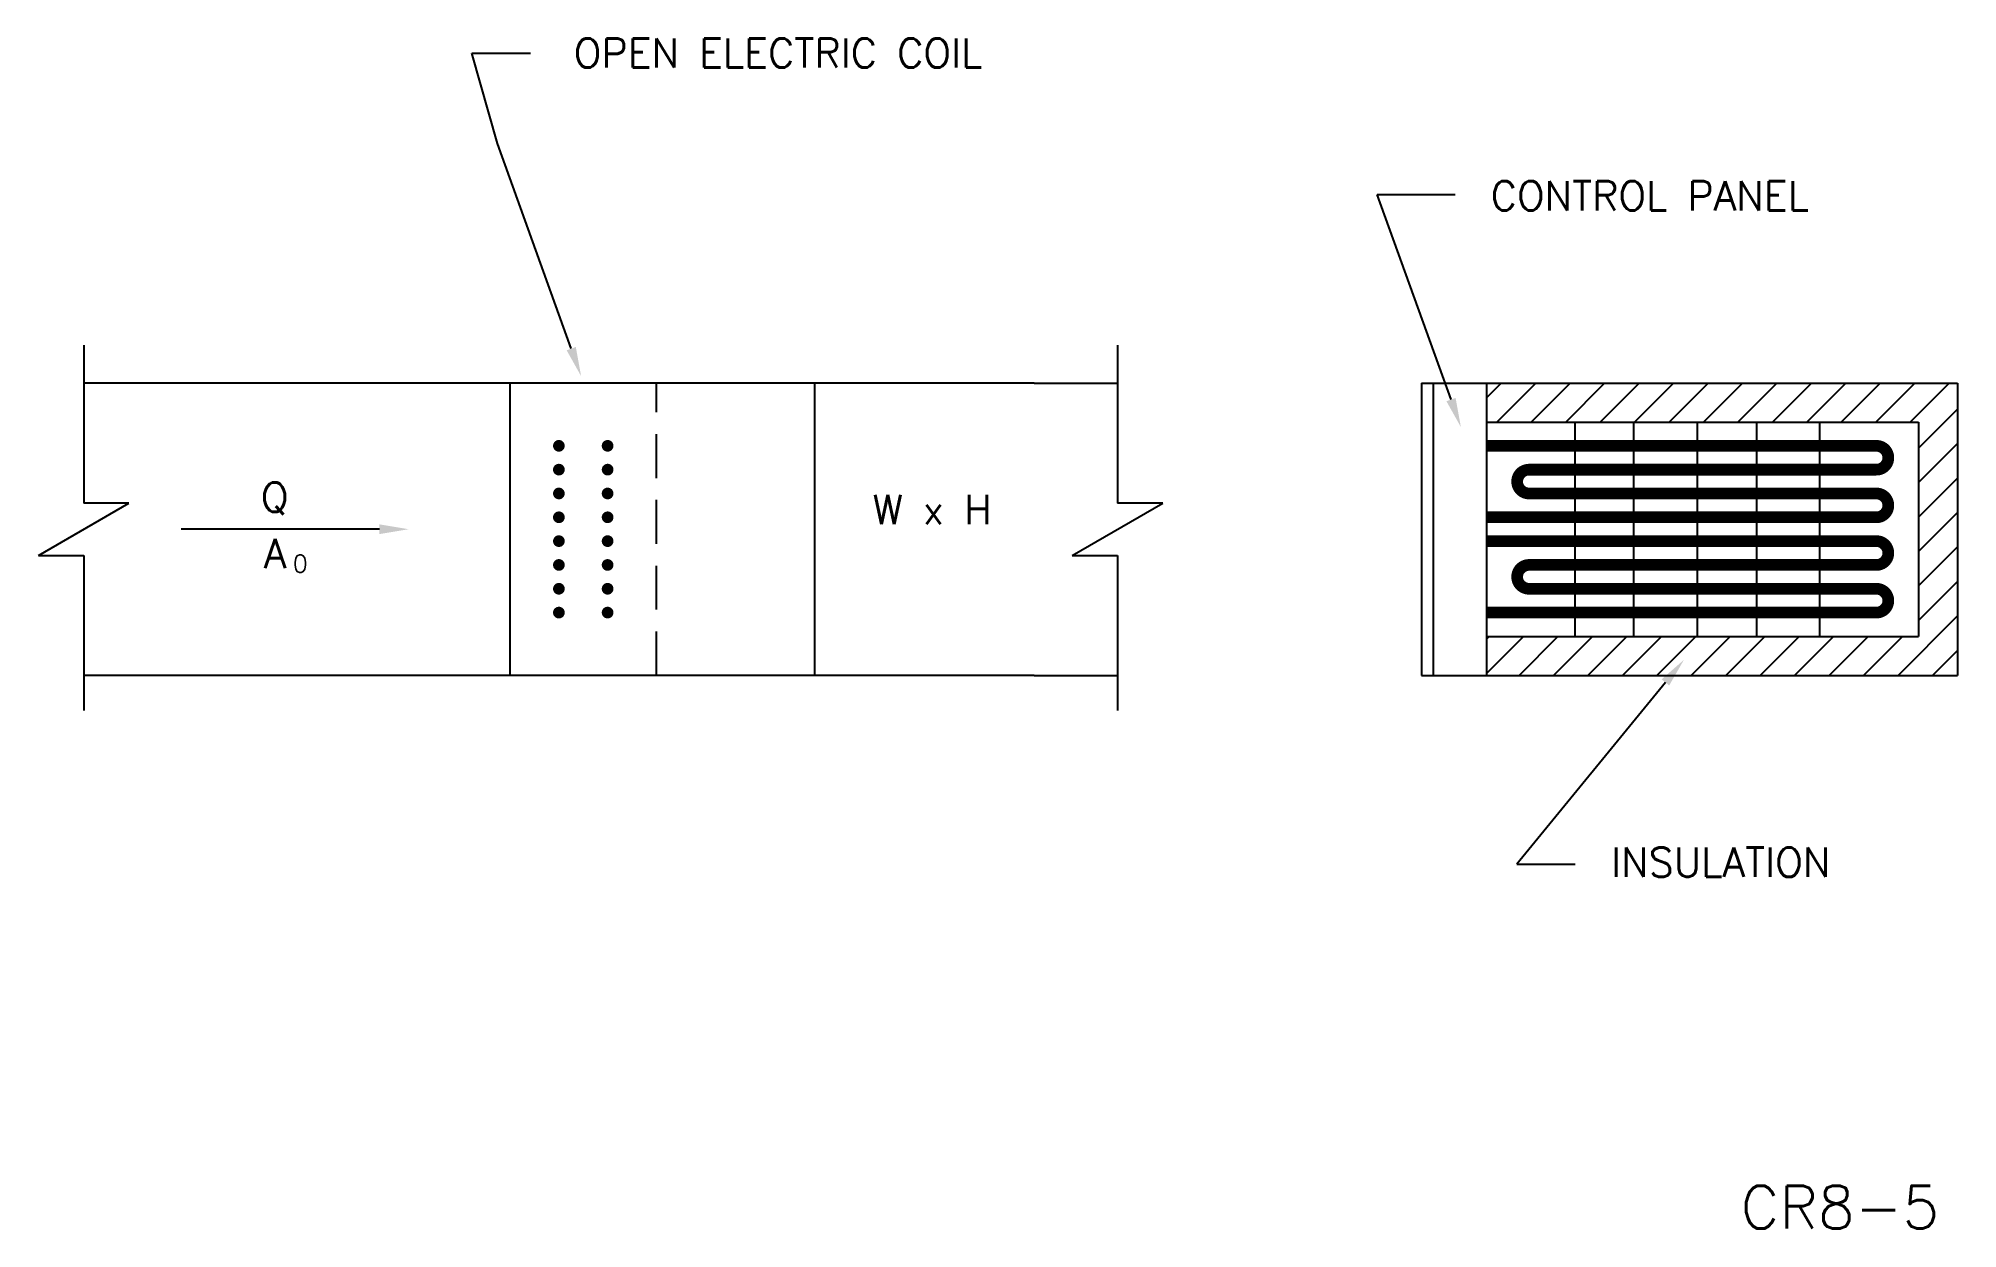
# Model space of a CAD drawing. Extents: x 1.04 to 10.89, y 1.22 to 7.33.
import ezdxf
from ezdxf.enums import TextEntityAlignment as Align

# ---------------------------------------------------------------- set-up
doc = ezdxf.new("R2010")
doc.units = 0
doc.header["$LTSCALE"] = 0.9
doc.header["$MEASUREMENT"] = 0
doc.linetypes.add('HIDDEN', pattern=[0.375, 0.25, -0.125])
doc.layers.get('0').update_dxf_attribs({"linetype": 'CONTINUOUS'})
doc.layers.add('NUMBER', color=7, linetype='CONTINUOUS')
doc.styles.add('ROMANS', font='romans')

msp = doc.modelspace()

# ---------------------------------------------------------------- linework, layer by layer
for p, q in [((3.3973, 6.7885), (3.2665, 7.2526)), ((3.2665, 7.2526), (3.5665, 7.2526)), ((3.7756, 5.7361), (3.3973, 6.7885)), ((8.2893, 5.475), (7.9109, 6.5273)), ((7.9109, 6.5273), (8.3109, 6.5273)), ((1.2743, 5.7544), (1.2743, 4.944)), ((6.5779, 5.7544), (6.5779, 4.944)), ((6.1503, 5.5599), (1.2743, 5.5599)), ((3.4623, 4.0599), (3.4623, 5.5599)), ((5.0248, 4.0599), (5.0248, 5.5599)), ((6.1503, 5.5599), (6.5779, 5.5599)), ((8.1383, 5.5599), (8.1383, 4.0599)), ((8.1383, 5.5599), (10.8883, 5.5599)), ((8.1983, 5.5599), (8.1983, 4.0599)), ((8.4731, 4.0599), (8.4731, 5.5599)), ((10.8883, 5.5599), (10.8883, 4.0599)), ((8.4731, 5.3599), (10.6883, 5.3599)), ((8.9249, 5.3599), (8.9249, 4.2599)), ((9.2254, 5.3599), (9.2254, 4.2599)), ((9.5526, 5.3599), (9.5526, 4.2599)), ((9.8566, 5.3599), (9.8566, 4.2599)), ((10.1803, 5.3599), (10.1803, 4.2599)), ((10.6883, 5.3599), (10.6883, 4.2599)), ((1.0419, 4.6757), (1.5067, 4.944)), ((1.5067, 4.944), (1.2743, 4.944)), ((6.3455, 4.6757), (6.8103, 4.944)), ((6.8103, 4.944), (6.5779, 4.944)), ((1.9249, 4.8099), (1.7749, 4.8099)), ((2.0249, 4.8099), (1.9249, 4.8099)), ((2.7918, 4.8099), (2.0249, 4.8099)), ((1.0419, 4.6757), (1.2743, 4.6757)), ((1.2743, 4.6757), (1.2743, 3.8804)), ((6.3455, 4.6757), (6.5779, 4.6757)), ((6.5779, 4.6757), (6.5779, 3.8804)), ((8.4731, 4.2599), (10.6883, 4.2599)), ((6.1503, 4.0599), (1.2743, 4.0599)), ((6.1503, 4.0599), (6.5779, 4.0599)), ((8.1383, 4.0599), (10.8883, 4.0599)), ((9.3893, 4.0243), (8.6261, 3.0924)), ((8.6261, 3.0924), (8.9261, 3.0924))]:
    msp.add_line(p, q)
at = {"linetype": 'HIDDEN'}
msp.add_line((4.2123, 4.0599), (4.2123, 5.5599), dxfattribs=at)
at = {"color": 0}
for p, q in [((8.4731, 5.4859), (8.5471, 5.5599)), ((8.5239, 5.3599), (8.7239, 5.5599)), ((8.7007, 5.3599), (8.9007, 5.5599)), ((8.8775, 5.3599), (9.0775, 5.5599)), ((9.0542, 5.3599), (9.2542, 5.5599)), ((9.231, 5.3599), (9.431, 5.5599)), ((9.4078, 5.3599), (9.6078, 5.5599)), ((9.5846, 5.3599), (9.7846, 5.5599)), ((9.7613, 5.3599), (9.9613, 5.5599)), ((9.9381, 5.3599), (10.1381, 5.5599)), ((10.1149, 5.3599), (10.3149, 5.5599)), ((10.2917, 5.3599), (10.4917, 5.5599)), ((10.4684, 5.3599), (10.6684, 5.5599)), ((10.6452, 5.3599), (10.8452, 5.5599)), ((10.6883, 5.2262), (10.8883, 5.4262)), ((10.6883, 5.0494), (10.8883, 5.2494)), ((10.6883, 4.8726), (10.8883, 5.0726)), ((10.6883, 4.6959), (10.8883, 4.8959)), ((10.6883, 4.5191), (10.8883, 4.7191)), ((10.6883, 4.3423), (10.8883, 4.5423)), ((10.5827, 4.0599), (10.8883, 4.3655)), ((8.4731, 4.0717), (8.6613, 4.2599)), ((8.4731, 4.2484), (8.4846, 4.2599)), ((8.6381, 4.0599), (8.8381, 4.2599)), ((8.8149, 4.0599), (9.0149, 4.2599)), ((8.9917, 4.0599), (9.1917, 4.2599)), ((9.1684, 4.0599), (9.3684, 4.2599)), ((9.3452, 4.0599), (9.5452, 4.2599)), ((9.522, 4.0599), (9.722, 4.2599)), ((9.6988, 4.0599), (9.8988, 4.2599)), ((9.8756, 4.0599), (10.0756, 4.2599)), ((10.0523, 4.0599), (10.2523, 4.2599)), ((10.2291, 4.0599), (10.4291, 4.2599)), ((10.4059, 4.0599), (10.6059, 4.2599)), ((10.7594, 4.0599), (10.8883, 4.1887))]:
    msp.add_line(p, q, dxfattribs=at)
at = {"const_width": 0.03}
for points in [[(3.6973, 5.2377, 1), (3.7273, 5.2377, 1)], [(3.9473, 5.2377, 1), (3.9773, 5.2377, 1)], [(3.6973, 5.1155, 1), (3.7273, 5.1155, 1)], [(3.9473, 5.1155, 1), (3.9773, 5.1155, 1)], [(3.6973, 4.9933, 1), (3.7273, 4.9933, 1)], [(3.9473, 4.9933, 1), (3.9773, 4.9933, 1)], [(3.6973, 4.8711, 1), (3.7273, 4.8711, 1)], [(3.9473, 4.8711, 1), (3.9773, 4.8711, 1)], [(3.6973, 4.7489, 1), (3.7273, 4.7489, 1)], [(3.9473, 4.7489, 1), (3.9773, 4.7489, 1)], [(3.6973, 4.6267, 1), (3.7273, 4.6267, 1)], [(3.9473, 4.6267, 1), (3.9773, 4.6267, 1)], [(3.6973, 4.5045, 1), (3.7273, 4.5045, 1)], [(3.9473, 4.5045, 1), (3.9773, 4.5045, 1)], [(3.6973, 4.3823, 1), (3.7273, 4.3823, 1)], [(3.9473, 4.3823, 1), (3.9773, 4.3823, 1)]]:
    msp.add_lwpolyline(points, format="xyb", close=True, dxfattribs=at)
at = {"const_width": 0.06}
for points in [[(8.4731, 4.8711), (10.4717, 4.8711, 1), (10.4717, 4.9933), (8.6897, 4.9933, -1), (8.6897, 5.1155), (10.4717, 5.1155, 1), (10.4717, 5.2377), (8.4731, 5.2377)], [(8.4731, 4.3823), (10.4717, 4.3823, 1), (10.4717, 4.5045), (8.6897, 4.5045, -1), (8.6897, 4.6267), (10.4717, 4.6267, 1), (10.4717, 4.7489), (8.4731, 4.7489)]]:
    msp.add_lwpolyline(points, format="xyb", dxfattribs=at)
for points in [[(3.7992, 5.7446), (3.7521, 5.7277), (3.8264, 5.595)], [(8.3128, 5.4835), (8.2657, 5.4665), (8.34, 5.3338)], [(2.7918, 4.8349), (2.7918, 4.7849), (2.9418, 4.8099)], [(9.3699, 4.0401), (9.4086, 4.0085), (9.4843, 4.1403)]]:
    msp.add_solid(points)

# ---------------------------------------------------------------- texts
at = {"style": 'ROMANS'}
msp.add_text('OPEN ELECTRIC COIL', height=0.15, dxfattribs=at).set_placement((3.7891, 7.2526), align=Align.MIDDLE_LEFT)
for s, height, p in [('CONTROL PANEL', 0.15, (8.4928, 6.4454)), ('Q', 0.15, (2.1835, 4.8996)), ('W x H', 0.15, (5.3227, 4.8357)), ('A', 0.15, (2.1987, 4.6107)), ('0', 0.09, (2.3472, 4.5886)), ('INSULATION', 0.15, (9.1104, 3.0268))]:
    msp.add_text(s, height=height, dxfattribs=at).set_placement(p)
at = {"layer": 'NUMBER', "style": 'ROMANS'}
msp.add_text('CR8-5', height=0.22, dxfattribs=at).set_placement((9.7756, 1.2226))

doc.saveas('drawing.dxf')
